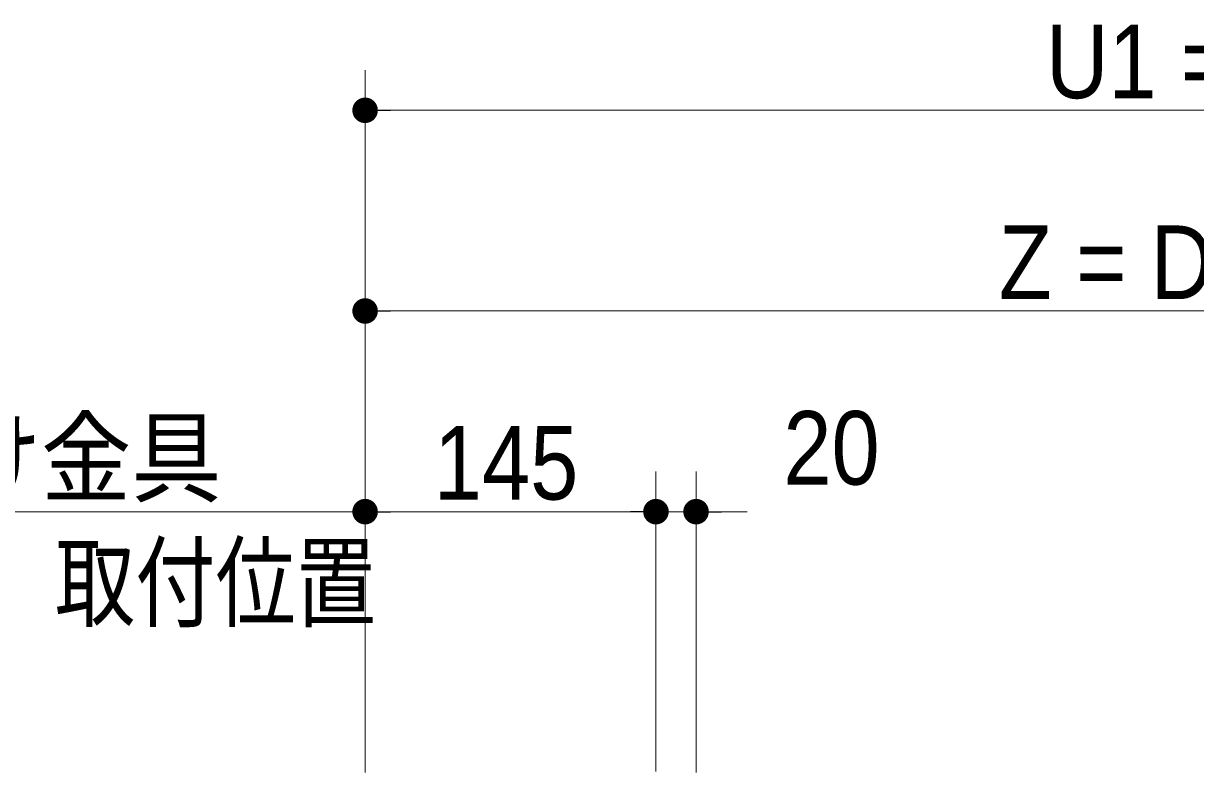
# Model space of a CAD drawing. Units: millimetres, scale not verified. Extents: x -6062 to 6062, y -3045 to 3045.
# Drawn here: x -4058 to -3474, y 420 to 793 of the extents above; entities that cross this region are included whole.
import ezdxf
from ezdxf.enums import TextEntityAlignment as Align

# ---------------------------------------------------------------- set-up
doc = ezdxf.new("R2010")
doc.units = ezdxf.units.MM
doc.header["$LTSCALE"] = 20
doc.header["$PDMODE"] = 32
doc.header["$PDSIZE"] = 10
for name, color, linetype, lineweight in [('0-1_2寸法-3', 7, 'Continuous', 15), ('0-2_2寸法-1', 7, 'Continuous', 15), ('0-3_0', 7, 'Continuous', 25), ('0-5_2寸法-2', 7, 'Continuous', 15)]:
    doc.layers.add(name, color=color, linetype=linetype, lineweight=lineweight)
doc.layers.add('0-4_Defpoints', color=7, linetype='Continuous')
doc.styles.add('ＭＳ Ｐゴシック', font='')
doc.styles.get('ＭＳ Ｐゴシック').set_extended_font_data('MS PGothic')

# ---------------------------------------------------------------- blocks, each defined once
blk = doc.blocks.new('_Dot')
at = {"layer": '0-3_0'}
blk.add_line((-10, 0), (-20, 0), dxfattribs=at)
for points in [[(0, 0), (-4.26, 9.05), (-3.09, 9.51)], [(0, 0), (-3.09, 9.51), (-1.87, 9.82)], [(0, 0), (-1.87, 9.82), (-0.63, 9.98)], [(0, 0), (-0.63, 9.98), (0.63, 9.98)], [(0, 0), (0.63, 9.98), (1.87, 9.82)], [(0, 0), (1.87, 9.82), (3.09, 9.51)], [(0, 0), (3.09, 9.51), (4.26, 9.05)], [(0, 0), (-10, 0), (-9.92, 1.25)], [(0, 0), (-9.92, -1.25), (-10, 0)], [(0, 0), (-9.92, 1.25), (-9.69, 2.49)], [(0, 0), (-9.69, -2.49), (-9.92, -1.25)], [(0, 0), (-9.69, 2.49), (-9.3, 3.68)], [(0, 0), (-9.3, -3.68), (-9.69, -2.49)], [(0, 0), (-9.3, 3.68), (-8.76, 4.82)], [(0, 0), (-8.76, -4.82), (-9.3, -3.68)], [(0, 0), (-8.76, 4.82), (-8.09, 5.88)], [(0, 0), (-8.09, -5.88), (-8.76, -4.82)], [(0, 0), (-8.09, 5.88), (-7.29, 6.85)], [(0, 0), (-7.29, -6.85), (-8.09, -5.88)], [(0, 0), (-7.29, 6.85), (-6.37, 7.71)], [(0, 0), (-6.37, -7.71), (-7.29, -6.85)], [(0, 0), (-6.37, 7.71), (-5.36, 8.44)], [(0, 0), (-5.36, -8.44), (-6.37, -7.71)], [(0, 0), (-5.36, 8.44), (-4.26, 9.05)], [(0, 0), (-4.26, -9.05), (-5.36, -8.44)], [(0, 0), (-3.09, -9.51), (-4.26, -9.05)], [(0, 0), (-1.87, -9.82), (-3.09, -9.51)], [(0, 0), (-0.63, -9.98), (-1.87, -9.82)], [(0, 0), (0.63, -9.98), (-0.63, -9.98)], [(0, 0), (4.26, 9.05), (5.36, 8.44)], [(0, 0), (5.36, 8.44), (6.37, 7.71)], [(0, 0), (6.37, 7.71), (7.29, 6.85)], [(0, 0), (7.29, 6.85), (8.09, 5.88)], [(0, 0), (8.09, 5.88), (8.76, 4.82)], [(0, 0), (8.76, 4.82), (9.3, 3.68)], [(0, 0), (9.3, 3.68), (9.69, 2.49)], [(0, 0), (9.69, 2.49), (9.92, 1.25)], [(0, 0), (9.92, 1.25), (10, 0)], [(0, 0), (1.87, -9.82), (0.63, -9.98)], [(0, 0), (3.09, -9.51), (1.87, -9.82)], [(0, 0), (4.26, -9.05), (3.09, -9.51)], [(0, 0), (5.36, -8.44), (4.26, -9.05)], [(0, 0), (6.37, -7.71), (5.36, -8.44)], [(0, 0), (7.29, -6.85), (6.37, -7.71)], [(0, 0), (8.09, -5.88), (7.29, -6.85)], [(0, 0), (8.76, -4.82), (8.09, -5.88)], [(0, 0), (9.3, -3.68), (8.76, -4.82)], [(0, 0), (9.69, -2.49), (9.3, -3.68)], [(0, 0), (9.92, -1.25), (9.69, -2.49)], [(0, 0), (10, 0), (9.92, -1.25)]]:
    blk.add_solid(points, dxfattribs=at)
blk = doc.blocks.new('グループ-24')
at = {"layer": '0-1_2寸法-3'}
blk.add_line((-42000, 11000), (-51497.8, 11000), dxfattribs=at)
at = {"layer": '0-1_2寸法-3', "style": 'ＭＳ Ｐゴシック'}
for s, width, p in [('スライド式受け金具', 0.9, (-51536.4, 10950.7)), ('\u3000\u3000\u3000\u3000\u3000\u3000\u3000\u3000取付位置', 0.8, (-51497.8, 9709))]:
    blk.add_text(s, height=733.7, dxfattribs=dict(at, width=width)).set_placement(p, align=Align.BOTTOM_LEFT)

msp = doc.modelspace()

# ---------------------------------------------------------------- linework, layer by layer
at = {"layer": '0-2_2寸法-1'}
for p, q in [((-3887.5, 670), (-3887.5, 770)), ((-2943.21, 750), (-3874.79, 750)), ((-3887.5, 570), (-3887.5, 670)), ((-3044.21, 650), (-3874.79, 650)), ((-3887.5, 420), (-3887.5, 570)), ((-3742.5, 420.6), (-3742.5, 570)), ((-3755.21, 550), (-3874.79, 550))]:
    msp.add_line(p, q, dxfattribs=at)
at = {"layer": '0-4_Defpoints'}
for p in [(-3887.5, 750), (-3887.5, 650), (-3887.5, 550), (-3722.5, 550)]:
    msp.add_point(p, dxfattribs=at)
at = {"layer": '0-5_2寸法-2'}
for p, q in [((-3742.5, 420.6), (-3742.5, 570)), ((-3722.5, 420), (-3722.5, 570)), ((-3755.21, 550), (-3767.92, 550)), ((-3742.5, 550), (-3722.5, 550)), ((-3709.79, 550), (-3697.08, 550))]:
    msp.add_line(p, q, dxfattribs=at)

# ---------------------------------------------------------------- block references
at = {"layer": '0-1_2寸法-3', "xscale": 0.05, "yscale": 0.05}
msp.add_blockref('グループ-24', (-1787.5, 0), dxfattribs=at)
at = {"layer": '0-2_2寸法-1', "xscale": 0.6356201, "yscale": 0.6356201, "rotation": 180}
for p in [(-3887.5, 750), (-3887.5, 650), (-3887.5, 550)]:
    msp.add_blockref('_Dot', p, dxfattribs=at)
at = {"layer": '0-2_2寸法-1', "xscale": 0.6356201, "yscale": 0.6356201}
msp.add_blockref('_Dot', (-3742.5, 550), dxfattribs=at)
at = {"layer": '0-5_2寸法-2', "xscale": 0.6356201, "yscale": 0.6356201}
msp.add_blockref('_Dot', (-3742.5, 550), dxfattribs=at)
at = {"layer": '0-5_2寸法-2', "xscale": 0.6356201, "yscale": 0.6356201, "rotation": 180}
msp.add_blockref('_Dot', (-3722.5, 550), dxfattribs=at)

# ---------------------------------------------------------------- texts
at = {"layer": '0-2_2寸法-1', "style": 'ＭＳ Ｐゴシック', "width": 0.9}
for s, height, p in [('U1 = DW+129', 36.69, (-3548.08, 745.04)), ('Z = DW+28', 36.69, (-3571.52, 644.94)), ('145', 36.66, (-3853.22, 545.04))]:
    msp.add_text(s, height=height, dxfattribs=at).set_placement(p, align=Align.BOTTOM_LEFT)
at = {"layer": '0-5_2寸法-2', "style": 'ＭＳ Ｐゴシック', "width": 0.9}
msp.add_text('20', height=36.66, dxfattribs=at).set_placement((-3678.98, 552.48), align=Align.BOTTOM_LEFT)

doc.saveas('drawing.dxf')
